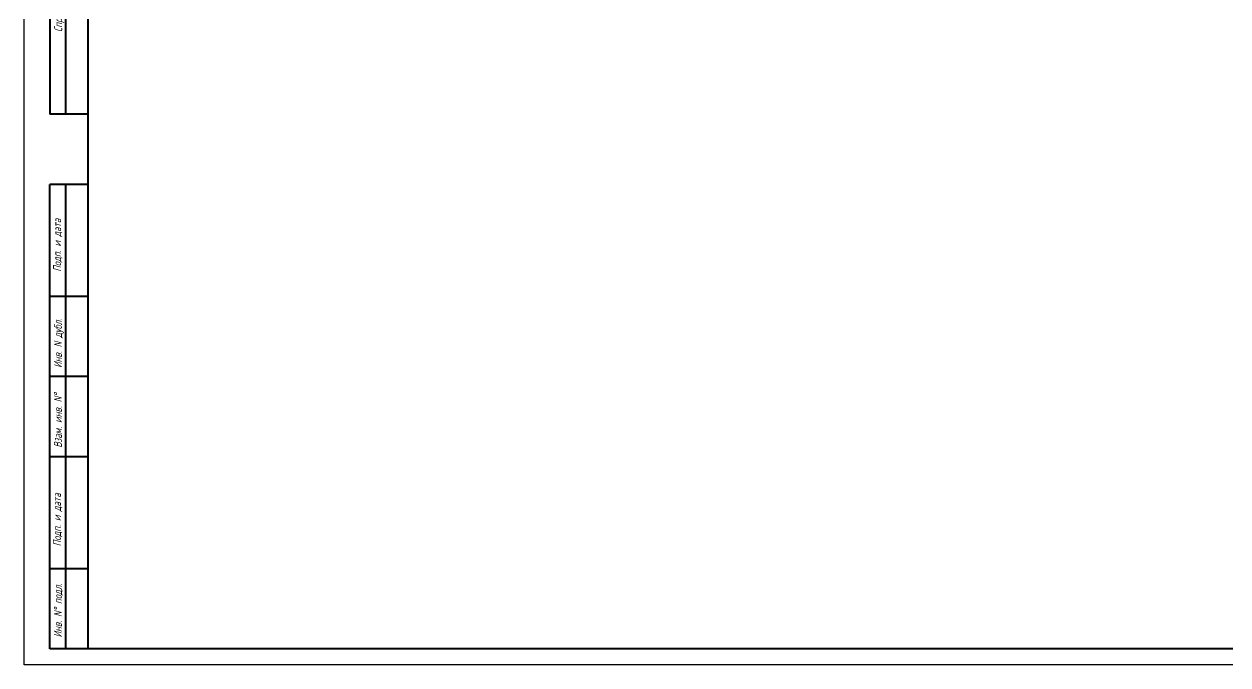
# Model space of a CAD drawing. Extents: x 1752 to 2872, y 74 to 1038.
# Drawn here: x 1751.5 to 2127.7, y 73.6 to 273.7 of the extents above; entities that cross this region are included whole.
import ezdxf

# ---------------------------------------------------------------- set-up
doc = ezdxf.new("R2010")
doc.units = 0
doc.header["$MEASUREMENT"] = 0
doc.layers.add('KONTUR', color=7, linetype='CONTINUOUS')
doc.layers.add('Основная', color=7, linetype='CONTINUOUS', lineweight=40)
doc.layers.add('текст', color=7, linetype='CONTINUOUS', lineweight=30)
doc.styles.add('стиль1', font='romans.shx', dxfattribs={"width": 0.75, "oblique": 15, "height": 3.5})

msp = doc.modelspace()

# ---------------------------------------------------------------- linework, layer by layer
at = {"layer": 'KONTUR'}
for p, q in [((1751.538, 73.57), (1751.538, 667.57)), ((2592.538, 73.57), (1751.538, 73.57))]:
    msp.add_line(p, q, dxfattribs=at)
at = {"layer": 'Основная'}
for p, q in [((1771.538, 118.57), (1771.538, 662.57)), ((1759.538, 365.57), (1759.538, 245.57)), ((1764.538, 245.57), (1764.538, 365.57)), ((1771.538, 245.57), (1759.538, 245.57)), ((1759.538, 78.57), (1759.538, 223.57)), ((1771.538, 223.57), (1759.538, 223.57)), ((1764.538, 78.57), (1764.538, 223.57)), ((1771.538, 188.57), (1759.538, 188.57)), ((1771.538, 163.57), (1759.538, 163.57)), ((1771.538, 138.57), (1759.538, 138.57)), ((1771.538, 78.57), (1771.538, 118.57)), ((1771.538, 103.57), (1759.538, 103.57)), ((2587.538, 78.57), (1759.538, 78.57))]:
    msp.add_line(p, q, dxfattribs=at)

# ---------------------------------------------------------------- texts
at = {"layer": 'текст', "style": 'стиль1', "oblique": 15, "width": 0.75}
for s, p in [('Справ. N%%d', (1763.446, 271.197)), ('Подп. и дата', (1763.111, 196.34)), ('Инв. N дубл.', (1763.356, 166.315)), ('Взам. инв. N%%d', (1763.356, 141.388)), ('Подп. и дата', (1763.061, 110.603)), ('Инв. N%%d подл.', (1763.356, 82.137))]:
    msp.add_text(s, height=2.5, rotation=90, dxfattribs=at).set_placement(p)

doc.saveas('drawing.dxf')
